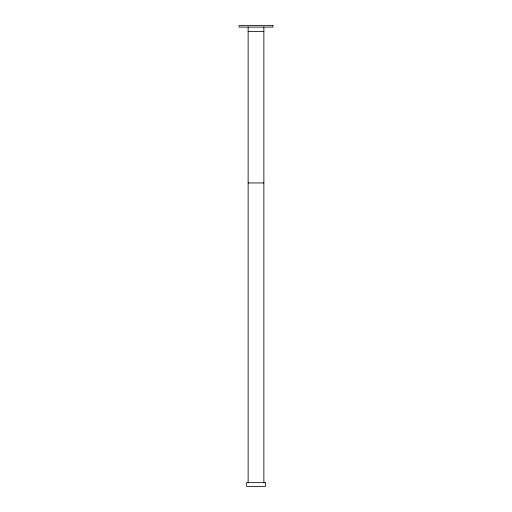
<?xml version="1.0" encoding="UTF-8"?>
<svg xmlns="http://www.w3.org/2000/svg" width="512" height="512" viewBox="0 0 512 512"><rect width="100%" height="100%" fill="white"/><g stroke="black" fill="none" stroke-linecap="round" stroke-linejoin="round"><path stroke-width="0.77" d="M248.134 31.597L263.866 31.597M248.134 182.944L263.866 182.944M263.866 27.098L263.866 482.656M248.134 27.098L248.134 482.656M272.922 25.6L239.078 25.6L239.078 27.098L272.922 27.098L272.922 25.6M265.363 482.656L246.637 482.656L246.637 486.4L265.363 486.4L265.363 482.656"/></g></svg>
